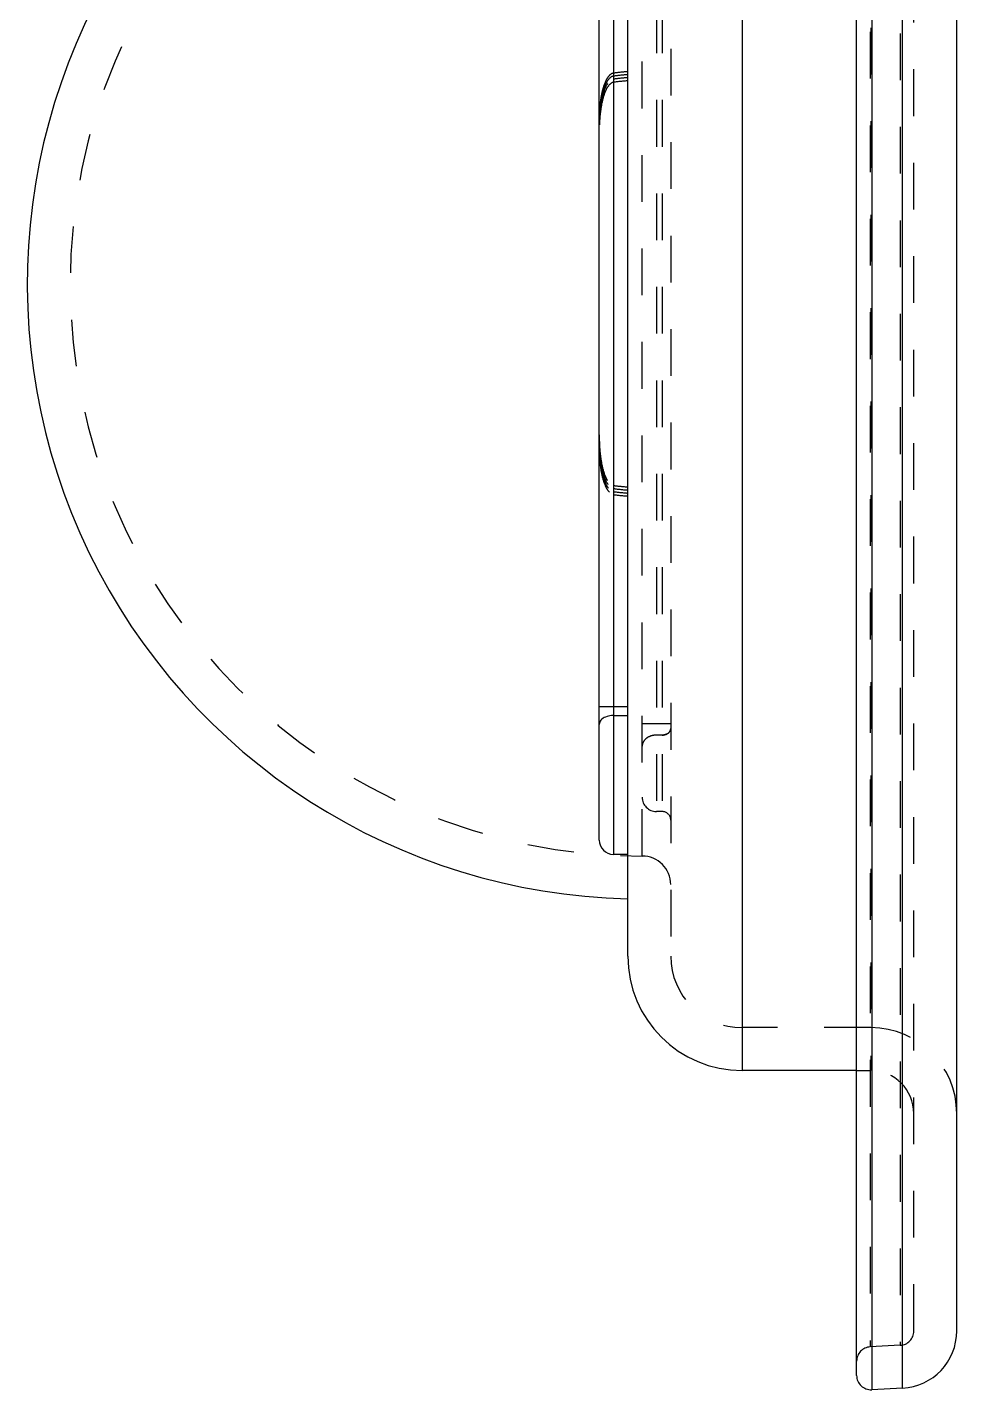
# Model space of a CAD drawing. Header units: millimetres. Extents: x -840 to 1682, y -9216 to -2117.
# Drawn here: x 872.12 to 904.62, y -2613.02 to -2565.39 of the extents above; entities that cross this region are included whole.
import ezdxf

# ---------------------------------------------------------------- set-up
doc = ezdxf.new("R2010")
doc.units = ezdxf.units.MM
doc.header["$LTSCALE"] = 16.335
doc.linetypes.add('HIDDEN', pattern=[0.2, 0.1, -0.1])
doc.layers.get('0').update_dxf_attribs({"linetype": 'CONTINUOUS'})
doc.layers.add('DEFAULT_2', color=8, linetype='HIDDEN')

msp = doc.modelspace()

# ---------------------------------------------------------------- linework, layer by layer
at = {"color": 7, "linetype": 'Continuous'}
for p, q in [((901.644, -2400.707), (901.644, -2613.018)), ((902.722, -2612.962), (902.722, -2400.763)), ((901.117, -2612.519), (901.117, -2401.206)), ((904.617, -2610.965), (904.617, -2402.76)), ((897.117, -2411.862), (897.117, -2601.862)), ((893.117, -2597.862), (893.117, -2415.862)), ((892.617, -2548.586), (892.617, -2594.306)), ((892.117, -2593.806), (892.117, -2554.216)), ((892.117, -2589.141), (893.117, -2589.141)), ((892.617, -2589.45), (893.117, -2589.45)), ((893.117, -2594.306), (892.617, -2594.306)), ((901.117, -2601.862), (897.117, -2601.862)), ((902.722, -2612.962), (901.644, -2613.018))]:
    msp.add_line(p, q, dxfattribs=at)
for centre, radius, start, end in [((893.617, -2574.362), 21.5, 143.1301, 268.6674), ((892.617, -2593.806), 0.5, 180, 270), ((897.117, -2597.862), 4, 180, 270), ((902.617, -2610.965), 2, 273, 360), ((901.617, -2612.519), 0.5, 180, 273)]:
    msp.add_arc(centre, radius, start, end, dxfattribs=at)
for points, knots in [([(892.617, -2589.45), (892.593, -2589.45), (892.499, -2589.455), (892.404, -2589.476), (892.339, -2589.503)], [0, 0, 0, 0, 0.257257, 1, 1, 1, 1]), ([(892.339, -2589.503), (892.278, -2589.528), (892.173, -2589.59), (892.117, -2589.707), (892.117, -2589.76)], [0, 0, 0, 0, 0.556658, 1, 1, 1, 1])]:
    msp.add_open_spline(points, degree=3, knots=knots, dxfattribs=at)
at = {"layer": 'DEFAULT_2', "color": 8, "linetype": 'HIDDEN'}
for p, q in [((901.591, -2402.204), (901.591, -2611.521)), ((902.644, -2402.259), (902.644, -2611.466)), ((903.117, -2610.967), (903.117, -2402.758)), ((901.617, -2411.862), (901.617, -2601.862)), ((894.617, -2415.862), (894.617, -2597.862)), ((893.617, -2594.362), (893.617, -2419.362)), ((894.117, -2420.919), (894.117, -2592.806)), ((894.317, -2420.919), (894.317, -2592.806)), ((894.617, -2589.745), (893.617, -2589.745)), ((894.317, -2590.135), (894.117, -2590.135)), ((894.317, -2592.806), (894.117, -2592.806)), ((901.617, -2600.362), (897.117, -2600.362)), ((901.117, -2601.862), (901.617, -2601.862)), ((902.644, -2611.466), (901.591, -2611.521))]:
    msp.add_line(p, q, dxfattribs=at)
for centre, radius, start, end in [((893.617, -2574.362), 20, 90, 270), ((893.617, -2574.362), 7.434, 93.8564, 97.7304), ((893.617, -2574.362), 7.33, 93.9113, 97.841), ((893.617, -2574.362), 7.224, 93.9688, 97.9568), ((893.617, -2574.362), 7.116, 94.0289, 98.078), ((893.617, -2574.362), 7.116, 261.922, 265.9711), ((893.617, -2574.362), 7.224, 262.0432, 266.0312), ((893.617, -2574.362), 7.33, 262.159, 266.0887), ((893.617, -2574.362), 7.434, 262.2696, 266.1436), ((894.117, -2592.306), 0.5, 180, 270), ((894.317, -2593.106), 0.3, 0, 90), ((893.617, -2595.362), 1, 0, 90), ((897.117, -2597.862), 2.5, 180, 270), ((901.617, -2603.362), 3, 0, 90), ((901.617, -2603.362), 1.5, 0, 90), ((902.617, -2610.967), 0.5, 273, 360), ((901.617, -2612.02), 0.5, 93, 180)]:
    msp.add_arc(centre, radius, start, end, dxfattribs=at)
for points, knots in [([(892.617, -2566.996), (892.542, -2567.006), (892.416, -2567.119), (892.281, -2567.385), (892.182, -2567.753), (892.128, -2568.201), (892.117, -2568.502), (892.117, -2568.653)], [0, 0, 0, 0, 0.125615, 0.250939, 0.49992, 0.749432, 1, 1, 1, 1]), ([(892.617, -2567.101), (892.541, -2567.111), (892.414, -2567.229), (892.279, -2567.5), (892.182, -2567.876), (892.128, -2568.332), (892.117, -2568.639), (892.117, -2568.793)], [0, 0, 0, 0, 0.125347, 0.250614, 0.499648, 0.749284, 1, 1, 1, 1]), ([(892.117, -2568.937), (892.117, -2568.78), (892.127, -2568.467), (892.181, -2568.002), (892.278, -2567.618), (892.412, -2567.341), (892.54, -2567.219), (892.617, -2567.208)], [0, 0, 0, 0, 0.25085, 0.500596, 0.749676, 0.874886, 1, 1, 1, 1]), ([(892.617, -2567.317), (892.539, -2567.328), (892.41, -2567.455), (892.277, -2567.738), (892.18, -2568.131), (892.127, -2568.605), (892.117, -2568.925), (892.117, -2569.085)], [0, 0, 0, 0, 0.124879, 0.250035, 0.499163, 0.749019, 1, 1, 1, 1]), ([(892.117, -2579.64), (892.117, -2579.8), (892.127, -2580.12), (892.18, -2580.594), (892.277, -2580.986), (892.41, -2581.27), (892.539, -2581.397), (892.617, -2581.408)], [0, 0, 0, 0, 0.250981, 0.500837, 0.749965, 0.875121, 1, 1, 1, 1]), ([(892.117, -2579.788), (892.117, -2579.945), (892.127, -2580.258), (892.181, -2580.723), (892.278, -2581.107), (892.412, -2581.384), (892.54, -2581.506), (892.617, -2581.517)], [0, 0, 0, 0, 0.25085, 0.500596, 0.749677, 0.874887, 1, 1, 1, 1]), ([(892.117, -2579.932), (892.117, -2580.086), (892.128, -2580.393), (892.182, -2580.849), (892.279, -2581.225), (892.414, -2581.496), (892.541, -2581.613), (892.617, -2581.624)], [0, 0, 0, 0, 0.250716, 0.500352, 0.749386, 0.874653, 1, 1, 1, 1]), ([(892.117, -2580.072), (892.117, -2580.223), (892.128, -2580.524), (892.182, -2580.972), (892.281, -2581.34), (892.416, -2581.606), (892.542, -2581.719), (892.617, -2581.729)], [0, 0, 0, 0, 0.250568, 0.50008, 0.749061, 0.874385, 1, 1, 1, 1]), ([(894.317, -2590.135), (894.392, -2590.135), (894.506, -2590.103), (894.6, -2589.997), (894.617, -2589.932), (894.617, -2589.901)], [0, 0, 0, 0, 0.53651, 0.777489, 1, 1, 1, 1]), ([(894.117, -2590.135), (894.053, -2590.135), (893.927, -2590.155), (893.762, -2590.237), (893.647, -2590.366), (893.617, -2590.474), (893.617, -2590.526)], [0, 0, 0, 0, 0.277353, 0.540029, 0.779189, 1, 1, 1, 1])]:
    msp.add_open_spline(points, degree=3, knots=knots, dxfattribs=at)
msp.add_open_spline([(894.471, -2590.102), (894.424, -2590.124), (894.37, -2590.135), (894.317, -2590.135)], degree=3, dxfattribs=at)

doc.saveas('drawing.dxf')
